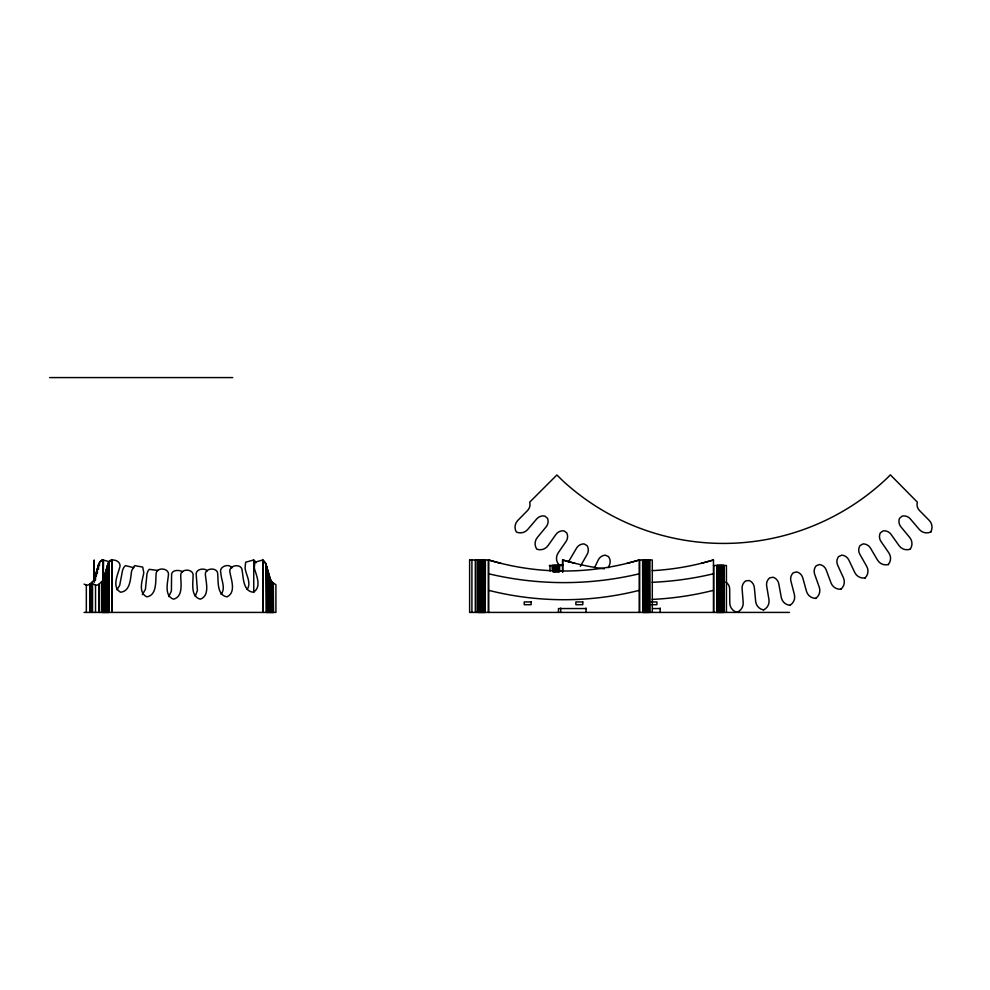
<?xml version="1.0" encoding="UTF-8"?>
<svg xmlns="http://www.w3.org/2000/svg" width="990" height="990" viewBox="0 0 990 990"><rect width="100%" height="100%" fill="white"/><g stroke="black" fill="none" stroke-linecap="round" stroke-linejoin="round"><path stroke-width="1.49" d="M262.758 560.043L265.939 564.09L270.703 580.264L270.629 612.414L270.394 579.62M271.186 612.414L271.186 581.081L270.221 579.237M271.186 581.081L271.817 612.414L271.606 581.637M272.473 612.414L272.473 582.603L272.572 612.414M84.1 584.112L86.526 585.239A9.949 9.752 -90 0 0 89.521 584.409L93.976 580.189L94.199 559.981L93.951 580.189M93.308 584.112L95.733 585.239A9.949 9.752 -90 0 0 98.728 584.409L103.183 580.189L103.406 559.981L103.195 612.414L103.096 580.313M109.556 561.763L103.047 559.981L100.213 561.528L98.691 564.09L93.976 580.189M262.956 612.414L262.956 559.981L254.838 562.209L254.294 567.988C256.138 574.942 262.152 587.107 253.304 592.218C243.107 591.327 243.429 577.764 242.166 570.686C241.981 562.605 227.502 565.154 230.051 572.814C231.276 579.905 236.214 592.54 226.945 596.871C216.872 595.089 218.382 581.6 217.726 574.435C218.27 566.54 203.581 567.74 205.475 575.512C206.093 582.677 209.905 595.695 200.289 599.197C190.414 596.549 193.087 583.246 193.062 576.056C194.275 568.235 179.549 568.198 180.762 576.056C180.749 583.246 183.422 596.549 173.535 599.197C163.932 595.695 167.743 582.677 168.35 575.512C170.206 567.728 155.616 566.466 156.098 574.435C155.455 581.6 156.952 595.089 146.879 596.871C137.61 592.54 142.548 579.905 143.785 572.814L142.733 567.084L134.665 565.624L131.67 570.686C130.408 577.764 130.73 591.327 120.533 592.218C111.672 587.107 117.699 574.942 119.543 567.988C122.822 560.204 108.702 556.38 107.663 564.807L103.158 580.189M103.913 578.346L103.913 612.414M94.397 579.286L94.397 582.293M103.703 578.989L103.492 612.414M608.231 567.716L609.382 565.179A8.502 8.502 0 0 0 608.528 556.64L605.336 555.155A8.502 8.502 0 0 0 598.245 559.981L594.644 567.542M580.338 566.379L587.218 554.251A8.502 8.502 0 0 0 587.107 545.663L584.063 543.906A8.502 8.502 0 0 0 576.564 548.101L569.498 560.13A9.591 9.591 0 0 1 568.26 561.8M247.154 589.434C251.72 582.813 245.78 574.745 245.087 567.988L245.644 562.209L253.749 559.981L253.749 592.453M558.657 564.659L558.731 564.535A9.591 9.591 0 0 1 558.174 552.915L566.094 541.419A8.502 8.502 0 0 0 566.726 532.855L563.842 530.838A8.502 8.502 0 0 0 556.009 534.365L547.928 545.738A9.591 9.591 0 0 1 536.815 549.178A9.591 9.591 0 0 1 537.273 537.558L546.158 526.804A8.502 8.502 0 0 0 547.532 518.327L544.846 516.075A8.502 8.502 0 0 0 536.741 518.896L527.682 529.514A9.591 9.591 0 0 1 516.322 531.989A9.591 9.591 0 0 1 517.782 520.443L527.571 510.506A8.502 8.502 0 0 0 529.687 502.178L556.887 474.99L562.765 480.769A237.563 237.563 0 0 0 887.547 477.712L890.369 474.841L917.359 502.178A8.502 8.502 0 0 0 919.475 510.506L929.264 520.443A9.591 9.591 0 0 1 930.736 531.989L930.835 532.088M195.278 596.215L197.406 590.461L196.28 575.512C194.622 569.176 204.336 567.344 207.368 570.896M221.03 594.359C226.153 588.159 220.943 579.608 220.844 572.814C218.518 566.552 229.173 562.926 231.908 567.889M168.77 596.586L171.394 591.042L171.567 576.056C170.676 569.572 179.029 569.547 182.667 571.762M116.956 589.768L119.691 585.412L122.636 569.955L123.923 567.258L125.458 565.624L133.848 567.703M142.325 594.656L145.419 589.359L147.003 573.693L148.055 570.896L149.255 569.337L157.979 570.475M101.883 560.031L101.958 560.006A8.551 8.477 -90 0 0 100.213 561.528M111.165 560.006L111.09 560.031A8.551 8.477 -90 0 0 109.407 561.528M627.066 563.347L639.342 559.981L652.299 559.981L652.299 612.414M701.18 563.347L713.468 559.981L713.468 612.414M49.611 377.586L232.724 377.586M469.767 559.981L488.639 559.981A262.721 262.721 0 0 0 639.342 559.981L639.342 612.414M549.289 565.5L562.506 565.5M713.468 565.5L726.425 565.5L726.425 612.414M651.395 601.932L656.915 601.932L656.915 604.692L651.395 604.692M586.068 608.553L558.471 608.553L558.471 612.414M652.534 608.553L660.194 608.553M84.026 612.414L275.913 612.414L275.913 584.731L271.817 581.91M469.767 612.414L789.414 612.414M575.054 563.347L562.506 559.981L562.506 571.564M500.928 563.347L488.639 559.981L488.639 612.414M273.327 583.333L273.426 612.414M253.551 560.043L256.088 562.741A8.526 8.452 -90 0 0 254.145 560.476M888.389 564.659L888.315 564.535A9.591 9.591 0 0 0 888.871 552.915L880.964 541.419A8.502 8.502 0 0 1 880.333 532.855L883.204 530.838A8.502 8.502 0 0 1 891.037 534.365L899.13 545.738A9.591 9.591 0 0 0 910.231 549.178L910.317 549.302M270.703 580.264L271.297 612.414M840.955 589.347L840.894 589.211A9.591 9.591 0 0 0 843.468 577.875L837.664 565.179A8.502 8.502 0 0 1 838.53 556.64L841.71 555.155A8.502 8.502 0 0 1 848.814 559.981L854.803 572.579A9.591 9.591 0 0 0 865.149 577.913L865.211 578.036M840.894 589.211A9.591 9.591 0 0 1 831.055 583.011L826.192 569.943A8.502 8.502 0 0 0 819.534 564.51L816.23 565.711A8.502 8.502 0 0 0 814.634 574.15L819.299 587.293A9.591 9.591 0 0 1 815.748 598.368L815.797 598.505M265.939 564.09L266.372 612.414M815.748 598.368A9.591 9.591 0 0 1 806.491 591.327L802.779 577.875A8.502 8.502 0 0 0 796.628 571.886L793.238 572.802A8.502 8.502 0 0 0 790.899 581.068L794.401 594.569A9.591 9.591 0 0 1 789.909 605.298L789.933 605.435M725.918 582.132A8.502 8.502 0 0 1 729.679 589.124L729.779 603.071A9.591 9.591 0 0 0 736.907 612.265A9.591 9.591 0 0 0 743.193 602.489L742.092 588.58A8.502 8.502 0 0 1 745.817 580.845L749.319 580.548A8.502 8.502 0 0 1 754.343 587.515L755.667 601.4A9.591 9.591 0 0 0 763.562 609.939L763.575 610.087M107.663 564.807L107.7 612.414M98.456 564.807L98.456 569.411M723.938 565.5L723.863 612.414M723.801 565.5L723.727 612.414M723.653 565.5L723.492 612.414M723.418 565.5L723.245 612.414M723.17 612.414L723.084 565.5L722.898 612.414M722.811 565.5L722.712 612.414M722.626 565.5L722.428 612.414M722.329 565.5L722.23 612.414M722.118 565.5L722.019 612.414M721.908 565.5L721.809 612.414L721.698 565.5M721.586 565.5L721.475 612.414M721.252 565.5L721.363 612.414M721.141 565.5L721.017 612.414M720.906 565.5L720.782 612.414M720.658 565.5L720.658 612.414M720.534 565.5L720.423 612.414M720.299 565.5L720.163 612.414M720.039 565.5L720.039 612.414M719.792 565.5L719.916 612.414M719.656 565.5L719.656 612.414M719.532 565.5L719.396 612.414M719.26 565.5L719.124 612.414M719 565.5L719 612.414M718.864 565.5L718.728 612.414M718.579 612.414L718.579 565.5L718.307 612.414M718.171 565.5L718.171 612.414M718.022 565.5L717.886 612.414M717.75 565.5L717.75 612.414M717.601 565.5L717.601 612.414M717.317 565.5L717.453 612.414M717.168 565.5L717.168 612.414M716.884 565.5L717.02 612.414M716.735 565.5L716.735 612.414M713.728 565.5L713.728 612.414M660.194 608.07L660.194 612.414M649.675 559.981L649.749 612.414M649.527 559.981L649.452 612.414L649.205 559.981M649.044 559.981L649.131 612.414M648.871 559.981L648.957 612.414M648.685 559.981L648.586 612.414M648.5 559.981L648.401 612.414M648.302 559.981L648.202 612.414L648.005 559.981M647.794 559.981L647.893 612.414M647.571 559.981L647.683 612.414M647.349 559.981L647.46 612.414M647.237 559.981L647.237 612.414M647.015 559.981L647.126 612.414M646.779 559.981L646.891 612.414M646.532 559.981L646.656 612.414M646.421 559.981L646.421 612.414M646.173 559.981L646.297 612.414M645.913 559.981L646.049 612.414M645.789 559.981L645.789 612.414M645.529 559.981L645.666 612.414M645.406 559.981L645.406 612.414M645.27 559.981L645.134 612.414M645.01 559.981L644.874 612.414M644.738 559.981L644.738 612.414M644.465 559.981L644.601 612.414M644.329 559.981L644.329 612.414M644.181 559.981L644.045 612.414M643.908 559.981L643.908 612.414M643.76 559.981L643.76 612.414M643.475 559.981L643.624 612.414M643.339 559.981L643.339 612.414M643.042 559.981L643.191 612.414M642.906 559.981L642.906 612.414M642.609 559.981L642.758 612.414M639.602 559.981L639.602 612.414M586.068 608.07L586.068 612.414M562.765 572.257L562.765 559.981A262.721 262.721 0 0 0 604.246 568.829M560.687 608.07L560.687 612.414M559.499 565.5L559.499 571.564M559.362 565.5L559.362 571.564M559.214 565.5L559.214 571.564M558.917 565.5L559.065 571.564M558.781 565.5L558.781 571.564M558.632 571.564L558.496 565.5L558.348 571.564M558.063 565.5L558.212 571.564M557.927 565.5L557.927 571.564M557.655 565.5L557.791 571.564M557.519 565.5L557.519 571.564M557.246 565.5L557.37 571.564M557.11 571.564L557.11 565.5L556.838 571.564M556.714 565.5L556.714 571.564M556.578 565.5L556.454 571.564M556.318 565.5L556.194 571.564M556.071 565.5L556.071 571.564M555.947 565.5L555.823 571.564M555.699 565.5L555.576 571.564M555.452 565.5L555.452 571.564M555.328 565.5L555.217 571.564M555.093 565.5L554.982 571.564M554.87 571.564L554.759 565.5L554.536 571.564M554.425 565.5L554.425 571.564M554.326 565.5L554.214 571.564M554.115 565.5L554.004 571.564M553.905 565.5L553.707 571.564M553.521 565.5L553.62 571.564M553.422 571.564L553.336 565.5L553.15 571.564M553.064 565.5L552.989 571.564M552.816 565.5L552.742 571.564L552.507 565.5M552.296 565.5L552.432 570.042M549.995 565.5L549.995 571.02M488.379 559.981L488.379 612.414M485.385 559.981L485.236 612.414M485.088 559.981L485.088 612.414M484.939 559.981L484.939 612.414M484.654 559.981L484.803 612.414M484.506 559.981L484.506 612.414M484.221 559.981L484.37 612.414M484.085 612.414L484.085 559.981L483.801 612.414M483.664 559.981L483.664 612.414M483.528 559.981L483.392 612.414M483.256 559.981L483.256 612.414M482.984 559.981L483.12 612.414M482.848 559.981L482.848 612.414L482.588 559.981M482.452 559.981L482.452 612.414M482.328 559.981L482.192 612.414M481.944 559.981L482.068 612.414M481.821 559.981L481.821 612.414M481.697 559.981L481.573 612.414M481.326 559.981L481.449 612.414M481.214 559.981L481.214 612.414M480.979 559.981L481.091 612.414M480.744 559.981L480.855 612.414M480.633 559.981L480.521 612.414M480.41 559.981L480.299 612.414M480.088 559.981L480.2 612.414M479.989 612.414L479.89 559.981L479.68 612.414M479.593 559.981L479.494 612.414M479.395 559.981L479.308 612.414M479.21 559.981L479.123 612.414M478.95 559.981L478.863 612.414M478.776 559.981L478.69 612.414M478.615 559.981L478.467 612.414M478.318 559.981L478.244 612.414M478.17 559.981L478.17 612.414M475.868 559.981L475.868 612.414M475.324 559.981L475.324 612.414M471.921 559.981L471.921 612.414M469.619 559.981L469.619 612.414M273.215 583.246L273.351 612.414M273.067 583.11L273.141 612.414M272.819 582.912L272.98 612.414M272.658 582.764L272.733 612.414M272.201 582.318L272.3 612.414M272.015 582.12L272.114 612.414M271.916 582.009L271.916 612.414M271.396 581.365L271.507 612.414M270.963 580.709L271.074 612.414M270.74 580.338L270.852 612.414M270.146 579.051L270.27 612.414M270.022 578.68L270.022 612.414M269.787 577.888L269.911 612.414M269.528 576.972L269.651 612.414M269.404 576.514L269.404 612.414M269.144 575.574L269.28 612.414M268.884 574.633L269.02 612.414M268.748 574.15L268.748 612.414L268.476 573.173M268.352 572.69L268.352 612.414M268.067 571.7L268.216 612.414M267.931 571.193L267.931 612.414M267.659 570.191L267.795 612.414M267.51 569.671L267.51 612.414M267.238 568.656L267.374 612.414M267.09 568.136L267.09 612.414M266.941 567.616L266.941 612.414M266.656 566.565L266.805 612.414M266.508 566.045L266.508 612.414M263.216 612.414L263.216 560.377A8.502 8.427 -90 0 1 266.223 564.981M112.254 559.981L112.254 612.414M111.994 559.981L111.994 612.414M108.987 562.06L108.85 612.414M108.702 562.493L108.702 612.414M108.553 612.414L108.553 562.716L108.269 612.414M108.12 563.558L108.12 612.414M107.984 563.892L107.836 612.414M107.551 565.191L107.415 612.414M107.279 566.206L107.279 612.414M107.143 566.701L106.994 612.414M106.858 567.691L106.858 612.414M106.734 568.186L106.598 612.414M106.462 569.163L106.462 612.414M106.326 569.634L106.202 612.414M106.066 570.587L106.066 612.414M105.93 571.057L105.806 612.414M105.683 571.985L105.559 612.414L105.435 572.888M105.299 573.346L105.188 612.414M105.064 574.225L104.94 612.414M104.816 575.091L104.705 612.414M104.581 575.945L104.581 612.414M104.47 576.366L104.358 612.414M104.247 577.182L104.136 612.414M103.814 578.667L103.703 612.414M103.393 579.719L103.294 612.414M103.047 559.981L102.91 612.414M102.824 580.784L102.638 612.414M102.552 581.192L102.477 612.414M102.391 581.415L102.23 612.414M102.069 612.414L101.784 582.157M99.495 562.493L99.495 565.525M99.483 584.013L99.483 612.414M98.926 584.298L98.926 612.414M98.357 565.191L98.357 568.248M98.208 565.698L98.208 568.718M98.072 566.206L98.072 569.287M97.391 568.668L97.391 573.198M97.255 569.163L97.119 572.69M96.995 570.116L96.995 573.136M96.475 571.985L96.475 574.98M96.352 572.443L96.352 575.512M96.228 572.888L96.104 576.353M95.498 575.524L95.498 580.128M95.523 585.251L95.523 612.414M95.386 575.945L95.263 579.36M95.151 576.774L95.04 580.239M92.54 582.194L92.54 612.414M91.563 583.122L91.563 612.414M90.276 584.013L90.276 612.414M89.731 584.298L89.731 612.414M86.328 585.251L86.328 612.414M562.865 564.721A9.591 9.591 0 0 1 558.731 564.535M865.149 577.913A9.591 9.591 0 0 0 866.72 566.379L859.827 554.251A8.502 8.502 0 0 1 859.951 545.663L862.995 543.906A8.502 8.502 0 0 1 870.482 548.101L877.548 560.13A9.591 9.591 0 0 0 888.315 564.535M910.231 549.178A9.591 9.591 0 0 0 909.773 537.558L900.888 526.804A8.502 8.502 0 0 1 899.514 518.327L902.212 516.075A8.502 8.502 0 0 1 910.317 518.896L919.363 529.514A9.591 9.591 0 0 0 930.736 531.989M763.562 609.939A9.591 9.591 0 0 0 768.97 599.643L766.656 585.894A8.502 8.502 0 0 1 769.7 577.863L773.165 577.244A8.502 8.502 0 0 1 778.771 583.754L781.296 597.477A9.591 9.591 0 0 0 789.909 605.298M639.342 590.337A307.296 307.296 0 0 1 488.639 590.337M639.342 573.779A325.92 325.92 0 0 1 488.639 573.779M713.468 559.981A262.721 262.721 0 0 1 652.262 570.648M713.468 590.337A307.296 307.296 0 0 1 652.212 599.396M713.468 573.779A325.92 325.92 0 0 1 652.2 582.306M531.135 601.932L524.23 601.932L524.23 604.692L531.135 604.692L531.135 601.932M582.788 601.932L575.883 601.932L575.883 604.692L582.788 604.692L582.788 601.932"/></g></svg>
